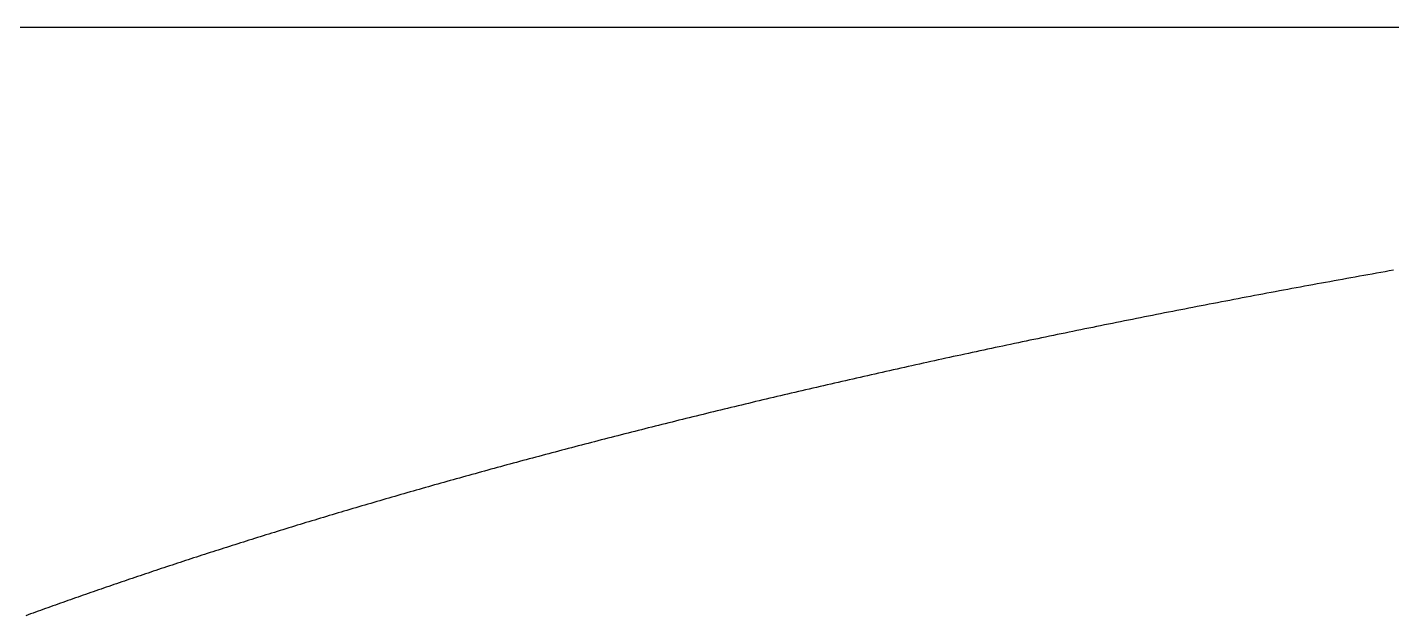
# Model space of a CAD drawing. Extents: x -14 to 315, y -179 to 16.
# Drawn here: x 217.78 to 236.78, y -121.7 to -113.5 of the extents above; entities that cross this region are included whole.
import ezdxf

# ---------------------------------------------------------------- set-up
doc = ezdxf.new("R2010")
doc.units = 0
doc.layers.add('BLACK', color=7, linetype='CONTINUOUS')

msp = doc.modelspace()

# ---------------------------------------------------------------- linework, layer by layer
at = {"layer": 'BLACK', "linetype": 'CONTINUOUS'}
for p, q in [((213.75, -113.5), (287.25, -113.5)), ((236.090295, -117.012465), (236.03142, -117.02317)), ((236.14928, -117.001759), (236.090295, -117.012465)), ((236.208278, -116.991071), (236.14928, -117.001759)), ((236.267387, -116.980384), (236.208278, -116.991071)), ((236.326509, -116.969715), (236.267387, -116.980384)), ((236.385741, -116.959046), (236.326509, -116.969715)), ((236.444986, -116.948396), (236.385741, -116.959046)), ((236.504341, -116.937745), (236.444986, -116.948396)), ((236.563709, -116.927113), (236.504341, -116.937745)), ((236.623188, -116.916482), (236.563709, -116.927113)), ((236.682678, -116.905869), (236.623188, -116.916482)), ((236.742279, -116.895256), (236.682678, -116.905869)), ((236.801892, -116.884661), (236.742279, -116.895256)), ((235.097506, -117.195749), (235.039644, -117.206613)), ((235.155382, -117.184901), (235.097506, -117.195749)), ((235.21337, -117.174053), (235.155382, -117.184901)), ((235.271372, -117.163223), (235.21337, -117.174053)), ((235.329484, -117.152393), (235.271372, -117.163223)), ((235.387612, -117.14158), (235.329484, -117.152393)), ((235.44585, -117.130767), (235.387612, -117.14158)), ((235.504102, -117.119972), (235.44585, -117.130767)), ((235.562465, -117.109177), (235.504102, -117.119972)), ((235.620843, -117.098399), (235.562465, -117.109177)), ((235.679331, -117.087622), (235.620843, -117.098399)), ((235.737833, -117.076862), (235.679331, -117.087622)), ((235.796445, -117.066102), (235.737833, -117.076862)), ((235.855072, -117.05536), (235.796445, -117.066102)), ((235.913809, -117.044618), (235.855072, -117.05536)), ((235.972559, -117.033894), (235.913809, -117.044618)), ((236.03142, -117.02317), (235.972559, -117.033894)), ((234.06609, -117.392522), (234.009368, -117.403537)), ((234.122828, -117.381525), (234.06609, -117.392522)), ((234.179678, -117.370526), (234.122828, -117.381525)), ((234.236543, -117.359545), (234.179678, -117.370526)), ((234.29352, -117.348563), (234.236543, -117.359545)), ((234.350512, -117.337598), (234.29352, -117.348563)), ((234.407616, -117.326632), (234.350512, -117.337598)), ((234.464735, -117.315684), (234.407616, -117.326632)), ((234.521965, -117.304735), (234.464735, -117.315684)), ((234.579212, -117.293803), (234.521965, -117.304735)), ((234.636568, -117.28287), (234.579212, -117.293803)), ((234.693941, -117.271955), (234.636568, -117.28287)), ((234.751424, -117.261039), (234.693941, -117.271955)), ((234.808923, -117.250141), (234.751424, -117.261039)), ((234.866533, -117.239242), (234.808923, -117.250141)), ((234.924158, -117.22836), (234.866533, -117.239242)), ((234.981893, -117.217478), (234.924158, -117.22836)), ((235.039644, -117.206613), (234.981893, -117.217478)), ((233.11088, -117.580769), (233.055292, -117.591907)), ((233.166578, -117.56963), (233.11088, -117.580769)), ((233.222294, -117.558507), (233.166578, -117.56963)), ((233.278121, -117.547382), (233.222294, -117.558507)), ((233.333965, -117.536275), (233.278121, -117.547382)), ((233.38992, -117.525166), (233.333965, -117.536275)), ((233.445893, -117.514074), (233.38992, -117.525166)), ((233.501976, -117.50298), (233.445893, -117.514074)), ((233.558076, -117.491903), (233.501976, -117.50298)), ((233.614287, -117.480825), (233.558076, -117.491903)), ((233.670516, -117.469764), (233.614287, -117.480825)), ((233.726855, -117.458702), (233.670516, -117.469764)), ((233.783211, -117.447657), (233.726855, -117.458702)), ((233.839678, -117.43661), (233.783211, -117.447657)), ((233.896162, -117.425581), (233.839678, -117.43661)), ((233.952756, -117.41455), (233.896162, -117.425581)), ((234.009368, -117.403537), (233.952756, -117.41455)), ((232.174277, -117.771195), (232.11974, -117.782467)), ((232.228834, -117.75994), (232.174277, -117.771195)), ((232.2835, -117.748683), (232.228834, -117.75994)), ((232.338186, -117.737442), (232.2835, -117.748683)), ((232.392982, -117.726199), (232.338186, -117.737442)), ((232.447797, -117.714972), (232.392982, -117.726199)), ((232.502722, -117.703743), (232.447797, -117.714972)), ((232.557667, -117.692531), (232.502722, -117.703743)), ((232.612721, -117.681317), (232.557667, -117.692531)), ((232.667794, -117.67012), (232.612721, -117.681317)), ((232.722977, -117.65892), (232.667794, -117.67012)), ((232.778179, -117.647737), (232.722977, -117.65892)), ((232.833491, -117.636553), (232.778179, -117.647737)), ((232.888822, -117.625385), (232.833491, -117.636553)), ((232.944263, -117.614215), (232.888822, -117.625385)), ((232.999722, -117.603062), (232.944263, -117.614215)), ((233.055292, -117.591907), (232.999722, -117.603062)), ((231.256317, -117.963683), (231.202927, -117.975062)), ((231.309817, -117.952302), (231.256317, -117.963683)), ((231.363337, -117.940936), (231.309817, -117.952302)), ((231.416966, -117.929568), (231.363337, -117.940936)), ((231.470616, -117.918215), (231.416966, -117.929568)), ((231.524375, -117.906861), (231.470616, -117.918215)), ((231.578155, -117.895522), (231.524375, -117.906861)), ((231.632044, -117.884181), (231.578155, -117.895522)), ((231.685953, -117.872856), (231.632044, -117.884181)), ((231.739972, -117.861528), (231.685953, -117.872856)), ((231.794011, -117.850217), (231.739972, -117.861528)), ((231.84816, -117.838903), (231.794011, -117.850217)), ((231.902328, -117.827606), (231.84816, -117.838903)), ((231.956606, -117.816306), (231.902328, -117.827606)), ((232.010905, -117.805022), (231.956606, -117.816306)), ((232.065312, -117.793737), (232.010905, -117.805022)), ((232.11974, -117.782467), (232.065312, -117.793737)), ((230.409527, -118.146601), (230.357178, -118.158083)), ((230.461985, -118.135116), (230.409527, -118.146601)), ((230.514465, -118.123647), (230.461985, -118.135116)), ((230.567053, -118.112175), (230.514465, -118.123647)), ((230.619663, -118.100718), (230.567053, -118.112175)), ((230.672381, -118.089258), (230.619663, -118.100718)), ((230.725121, -118.077814), (230.672381, -118.089258)), ((230.77797, -118.066367), (230.725121, -118.077814)), ((230.83084, -118.054936), (230.77797, -118.066367)), ((230.883819, -118.043502), (230.83084, -118.054936)), ((230.936819, -118.032084), (230.883819, -118.043502)), ((230.989928, -118.020663), (230.936819, -118.032084)), ((231.043059, -118.009257), (230.989928, -118.020663)), ((231.096298, -117.997849), (231.043059, -118.009257)), ((231.149558, -117.986457), (231.096298, -117.997849)), ((231.202927, -117.975062), (231.149558, -117.986457)), ((229.528106, -118.342693), (229.476822, -118.354286)), ((229.579413, -118.331115), (229.528106, -118.342693)), ((229.630827, -118.319533), (229.579413, -118.331115)), ((229.682265, -118.307967), (229.630827, -118.319533)), ((229.733809, -118.296397), (229.682265, -118.307967)), ((229.785377, -118.284842), (229.733809, -118.296397)), ((229.837052, -118.273284), (229.785377, -118.284842)), ((229.88875, -118.261742), (229.837052, -118.273284)), ((229.940556, -118.250195), (229.88875, -118.261742)), ((229.992384, -118.238665), (229.940556, -118.250195)), ((230.04432, -118.227131), (229.992384, -118.238665)), ((230.096279, -118.215612), (230.04432, -118.227131)), ((230.148345, -118.20409), (230.096279, -118.215612)), ((230.200434, -118.192584), (230.148345, -118.20409)), ((230.252631, -118.181074), (230.200434, -118.192584)), ((230.304851, -118.16958), (230.252631, -118.181074)), ((230.357178, -118.158083), (230.304851, -118.16958)), ((228.715729, -118.528789), (228.665488, -118.540472)), ((228.765992, -118.517121), (228.715729, -118.528789)), ((228.816363, -118.505449), (228.765992, -118.517121)), ((228.866757, -118.493792), (228.816363, -118.505449)), ((228.917258, -118.482131), (228.866757, -118.493792)), ((228.967782, -118.470485), (228.917258, -118.482131)), ((229.018414, -118.458835), (228.967782, -118.470485)), ((229.069069, -118.4472), (229.018414, -118.458835)), ((229.119831, -118.435561), (229.069069, -118.4472)), ((229.170616, -118.423938), (229.119831, -118.435561)), ((229.221508, -118.41231), (229.170616, -118.423938)), ((229.272424, -118.400698), (229.221508, -118.41231)), ((229.323447, -118.389081), (229.272424, -118.400698)), ((229.374493, -118.37748), (229.323447, -118.389081)), ((229.425646, -118.365875), (229.374493, -118.37748)), ((229.476822, -118.354286), (229.425646, -118.365875)), ((227.920037, -118.716274), (227.87084, -118.728041)), ((227.969259, -118.704522), (227.920037, -118.716274)), ((228.018587, -118.692766), (227.969259, -118.704522)), ((228.067939, -118.681024), (228.018587, -118.692766)), ((228.117397, -118.669278), (228.067939, -118.681024)), ((228.166879, -118.657547), (228.117397, -118.669278)), ((228.216467, -118.645811), (228.166879, -118.657547)), ((228.26608, -118.63409), (228.216467, -118.645811)), ((228.315798, -118.622364), (228.26608, -118.63409)), ((228.365541, -118.610654), (228.315798, -118.622364)), ((228.41539, -118.598939), (228.365541, -118.610654)), ((228.465263, -118.587239), (228.41539, -118.598939)), ((228.515242, -118.575534), (228.465263, -118.587239)), ((228.565245, -118.563845), (228.515242, -118.575534)), ((228.615355, -118.552151), (228.565245, -118.563845)), ((228.665488, -118.540472), (228.615355, -118.552151)), ((227.141003, -118.905051), (227.092845, -118.916896)), ((227.189185, -118.893222), (227.141003, -118.905051)), ((227.237472, -118.881387), (227.189185, -118.893222)), ((227.285785, -118.869566), (227.237472, -118.881387)), ((227.334202, -118.857741), (227.285785, -118.869566)), ((227.382644, -118.84593), (227.334202, -118.857741)), ((227.431191, -118.834114), (227.382644, -118.84593)), ((227.479763, -118.822313), (227.431191, -118.834114)), ((227.52844, -118.810507), (227.479763, -118.822313)), ((227.577142, -118.798716), (227.52844, -118.810507)), ((227.625949, -118.786919), (227.577142, -118.798716)), ((227.674781, -118.775138), (227.625949, -118.786919)), ((227.723718, -118.763351), (227.674781, -118.775138)), ((227.77268, -118.751579), (227.723718, -118.763351)), ((227.821748, -118.739803), (227.77268, -118.751579)), ((227.87084, -118.728041), (227.821748, -118.739803)), ((226.378576, -119.095028), (226.331455, -119.106944)), ((226.425723, -119.083126), (226.378576, -119.095028)), ((226.472973, -119.071219), (226.425723, -119.083126)), ((226.520249, -119.059325), (226.472973, -119.071219)), ((226.567629, -119.047427), (226.520249, -119.059325)), ((226.615035, -119.035542), (226.567629, -119.047427)), ((226.662544, -119.023652), (226.615035, -119.035542)), ((226.710078, -119.011776), (226.662544, -119.023652)), ((226.757717, -118.999896), (226.710078, -119.011776)), ((226.805381, -118.988029), (226.757717, -118.999896)), ((226.85315, -118.976157), (226.805381, -118.988029)), ((226.900943, -118.964299), (226.85315, -118.976157)), ((226.948841, -118.952437), (226.900943, -118.964299)), ((226.996765, -118.940588), (226.948841, -118.952437)), ((227.044792, -118.928735), (226.996765, -118.940588)), ((227.092845, -118.916896), (227.044792, -118.928735)), ((225.63269, -119.286115), (225.586601, -119.298098)), ((225.678806, -119.274146), (225.63269, -119.286115)), ((225.725024, -119.262172), (225.678806, -119.274146)), ((225.771269, -119.250211), (225.725024, -119.262172)), ((225.817615, -119.238244), (225.771269, -119.250211)), ((225.863988, -119.226292), (225.817615, -119.238244)), ((225.910464, -119.214333), (225.863988, -119.226292)), ((225.956966, -119.202389), (225.910464, -119.214333)), ((226.00357, -119.190439), (225.956966, -119.202389)), ((226.050201, -119.178502), (226.00357, -119.190439)), ((226.096935, -119.166561), (226.050201, -119.178502)), ((226.143694, -119.154633), (226.096935, -119.166561)), ((226.190557, -119.142699), (226.143694, -119.154633)), ((226.237446, -119.13078), (226.190557, -119.142699)), ((226.284437, -119.118855), (226.237446, -119.13078)), ((226.331455, -119.106944), (226.284437, -119.118855)), ((224.903261, -119.478226), (224.858198, -119.49027)), ((224.948352, -119.466196), (224.903261, -119.478226)), ((224.993543, -119.454159), (224.948352, -119.466196)), ((225.038762, -119.442136), (224.993543, -119.454159)), ((225.084081, -119.430107), (225.038762, -119.442136)), ((225.129427, -119.418092), (225.084081, -119.430107)), ((225.174875, -119.40607), (225.129427, -119.418092)), ((225.220349, -119.394062), (225.174875, -119.40607)), ((225.265925, -119.382048), (225.220349, -119.394062)), ((225.311527, -119.370048), (225.265925, -119.382048)), ((225.357231, -119.358041), (225.311527, -119.370048)), ((225.402962, -119.346049), (225.357231, -119.358041)), ((225.448794, -119.33405), (225.402962, -119.346049)), ((225.494653, -119.322066), (225.448794, -119.33405)), ((225.540614, -119.310075), (225.494653, -119.322066)), ((225.586601, -119.298098), (225.540614, -119.310075)), ((224.19019, -119.671277), (224.146146, -119.683377)), ((224.234262, -119.65919), (224.19019, -119.671277)), ((224.278433, -119.647097), (224.234262, -119.65919)), ((224.322632, -119.635017), (224.278433, -119.647097)), ((224.36693, -119.62293), (224.322632, -119.635017)), ((224.411256, -119.610857), (224.36693, -119.62293)), ((224.455682, -119.598778), (224.411256, -119.610857)), ((224.500135, -119.586712), (224.455682, -119.598778)), ((224.544688, -119.574639), (224.500135, -119.586712)), ((224.589268, -119.56258), (224.544688, -119.574639)), ((224.633948, -119.550514), (224.589268, -119.56258)), ((224.678656, -119.538462), (224.633948, -119.550514)), ((224.723464, -119.526404), (224.678656, -119.538462)), ((224.768299, -119.514359), (224.723464, -119.526404)), ((224.813235, -119.502308), (224.768299, -119.514359)), ((224.858198, -119.49027), (224.813235, -119.502308)), ((223.493364, -119.865186), (223.450331, -119.877337)), ((223.536424, -119.853048), (223.493364, -119.865186)), ((223.579583, -119.840903), (223.536424, -119.853048)), ((223.622769, -119.828772), (223.579583, -119.840903)), ((223.666054, -119.816633), (223.622769, -119.828772)), ((223.709367, -119.804507), (223.666054, -119.816633)), ((223.752778, -119.792375), (223.709367, -119.804507)), ((223.796216, -119.780255), (223.752778, -119.792375)), ((223.839754, -119.768129), (223.796216, -119.780255)), ((223.883319, -119.756016), (223.839754, -119.768129)), ((223.926983, -119.743896), (223.883319, -119.756016)), ((223.970675, -119.73179), (223.926983, -119.743896)), ((224.014465, -119.719677), (223.970675, -119.73179)), ((224.058283, -119.707577), (224.014465, -119.719677)), ((224.102201, -119.69547), (224.058283, -119.707577)), ((224.146146, -119.683377), (224.102201, -119.69547)), ((222.854714, -120.047692), (222.812657, -120.059877)), ((222.896868, -120.0355), (222.854714, -120.047692)), ((222.93905, -120.023321), (222.896868, -120.0355)), ((222.98133, -120.011135), (222.93905, -120.023321)), ((223.023637, -119.998962), (222.98133, -120.011135)), ((223.066041, -119.986781), (223.023637, -119.998962)), ((223.108474, -119.974614), (223.066041, -119.986781)), ((223.151004, -119.962439), (223.108474, -119.974614)), ((223.193561, -119.950277), (223.151004, -119.962439)), ((223.236217, -119.938108), (223.193561, -119.950277)), ((223.2789, -119.925952), (223.236217, -119.938108)), ((223.321681, -119.913789), (223.2789, -119.925952)), ((223.36449, -119.901639), (223.321681, -119.913789)), ((223.407397, -119.889482), (223.36449, -119.901639)), ((223.450331, -119.877337), (223.407397, -119.889482)), ((222.188995, -120.243046), (222.147932, -120.255273)), ((222.230154, -120.230812), (222.188995, -120.243046)), ((222.271341, -120.218591), (222.230154, -120.230812)), ((222.312623, -120.206362), (222.271341, -120.218591)), ((222.353934, -120.194145), (222.312623, -120.206362)), ((222.39534, -120.181921), (222.353934, -120.194145)), ((222.436775, -120.16971), (222.39534, -120.181921)), ((222.478306, -120.157491), (222.436775, -120.16971)), ((222.519865, -120.145285), (222.478306, -120.157491)), ((222.56152, -120.133072), (222.519865, -120.145285)), ((222.603203, -120.120871), (222.56152, -120.133072)), ((222.644983, -120.108663), (222.603203, -120.120871)), ((222.686791, -120.096467), (222.644983, -120.108663)), ((222.728695, -120.084264), (222.686791, -120.096467)), ((222.770628, -120.072074), (222.728695, -120.084264)), ((222.812657, -120.059877), (222.770628, -120.072074)), ((221.579294, -120.426765), (221.539121, -120.439037)), ((221.619494, -120.414505), (221.579294, -120.426765)), ((221.659789, -120.402238), (221.619494, -120.414505)), ((221.700113, -120.389983), (221.659789, -120.402238)), ((221.740531, -120.37772), (221.700113, -120.389983)), ((221.780977, -120.36547), (221.740531, -120.37772)), ((221.821518, -120.353212), (221.780977, -120.36547)), ((221.862087, -120.340966), (221.821518, -120.353212)), ((221.902751, -120.328713), (221.862087, -120.340966)), ((221.943444, -120.316472), (221.902751, -120.328713)), ((221.984232, -120.304223), (221.943444, -120.316472)), ((222.025047, -120.291987), (221.984232, -120.304223)), ((222.065958, -120.279743), (222.025047, -120.291987)), ((222.106898, -120.267512), (222.065958, -120.279743)), ((222.147932, -120.255273), (222.106898, -120.267512)), ((220.944132, -120.623288), (220.904936, -120.635593)), ((220.983357, -120.610995), (220.944132, -120.623288)), ((221.022674, -120.598694), (220.983357, -120.610995)), ((221.06202, -120.586405), (221.022674, -120.598694)), ((221.101459, -120.574108), (221.06202, -120.586405)), ((221.140927, -120.561822), (221.101459, -120.574108)), ((221.180488, -120.549529), (221.140927, -120.561822)), ((221.220078, -120.537248), (221.180488, -120.549529)), ((221.259761, -120.52496), (221.220078, -120.537248)), ((221.299472, -120.512683), (221.259761, -120.52496)), ((221.339277, -120.500398), (221.299472, -120.512683)), ((221.379111, -120.488125), (221.339277, -120.500398)), ((221.419038, -120.475845), (221.379111, -120.488125)), ((221.458994, -120.463577), (221.419038, -120.475845)), ((221.499043, -120.451301), (221.458994, -120.463577)), ((221.539121, -120.439037), (221.499043, -120.451301)), ((220.362764, -120.807991), (220.324504, -120.820313)), ((220.401114, -120.79566), (220.362764, -120.807991)), ((220.439494, -120.783341), (220.401114, -120.79566)), ((220.477964, -120.771014), (220.439494, -120.783341)), ((220.516464, -120.758698), (220.477964, -120.771014)), ((220.555055, -120.746374), (220.516464, -120.758698)), ((220.593675, -120.734062), (220.555055, -120.746374)), ((220.632387, -120.721742), (220.593675, -120.734062)), ((220.671128, -120.709434), (220.632387, -120.721742)), ((220.70996, -120.697117), (220.671128, -120.709434)), ((220.748822, -120.684813), (220.70996, -120.697117)), ((220.787775, -120.6725), (220.748822, -120.684813)), ((220.826758, -120.660199), (220.787775, -120.6725)), ((220.865832, -120.64789), (220.826758, -120.660199)), ((220.904936, -120.635593), (220.865832, -120.64789)), ((219.757544, -121.005427), (219.720239, -121.017775)), ((219.794938, -120.99307), (219.757544, -121.005427)), ((219.832362, -120.980725), (219.794938, -120.99307)), ((219.869875, -120.968372), (219.832362, -120.980725)), ((219.907417, -120.95603), (219.869875, -120.968372)), ((219.94505, -120.94368), (219.907417, -120.95603)), ((219.982711, -120.931341), (219.94505, -120.94368)), ((220.020463, -120.918994), (219.982711, -120.931341)), ((220.058243, -120.906658), (220.020463, -120.918994)), ((220.096114, -120.894314), (220.058243, -120.906658)), ((220.134014, -120.881981), (220.096114, -120.894314)), ((220.172005, -120.86964), (220.134014, -120.881981)), ((220.210025, -120.857311), (220.172005, -120.86964)), ((220.248135, -120.844973), (220.210025, -120.857311)), ((220.286274, -120.832648), (220.248135, -120.844973)), ((220.324504, -120.820313), (220.286274, -120.832648)), ((219.203969, -121.190861), (219.167519, -121.203239)), ((219.240448, -121.178494), (219.203969, -121.190861)), ((219.277015, -121.166118), (219.240448, -121.178494)), ((219.313611, -121.153754), (219.277015, -121.166118)), ((219.350296, -121.141381), (219.313611, -121.153754)), ((219.38701, -121.129019), (219.350296, -121.141381)), ((219.423812, -121.116649), (219.38701, -121.129019)), ((219.460644, -121.10429), (219.423812, -121.116649)), ((219.497564, -121.091922), (219.460644, -121.10429)), ((219.534514, -121.079566), (219.497564, -121.091922)), ((219.571553, -121.067201), (219.534514, -121.079566)), ((219.608621, -121.054847), (219.571553, -121.067201)), ((219.645778, -121.042485), (219.608621, -121.054847)), ((219.682964, -121.030134), (219.645778, -121.042485)), ((219.720239, -121.017775), (219.682964, -121.030134)), ((218.663567, -121.376585), (218.628021, -121.38897)), ((218.699199, -121.364191), (218.663567, -121.376585)), ((218.734861, -121.351808), (218.699199, -121.364191)), ((218.77061, -121.339416), (218.734861, -121.351808)), ((218.806388, -121.327035), (218.77061, -121.339416)), ((218.842253, -121.314646), (218.806388, -121.327035)), ((218.878147, -121.302267), (218.842253, -121.314646)), ((218.914129, -121.289879), (218.878147, -121.302267)), ((218.95014, -121.277503), (218.914129, -121.289879)), ((218.986238, -121.265118), (218.95014, -121.277503)), ((219.022366, -121.252744), (218.986238, -121.265118)), ((219.058581, -121.240361), (219.022366, -121.252744)), ((219.094825, -121.227989), (219.058581, -121.240361)), ((219.131158, -121.215608), (219.094825, -121.227989)), ((219.167519, -121.203239), (219.131158, -121.215608)), ((218.101529, -121.574939), (218.066904, -121.587338)), ((218.136239, -121.56253), (218.101529, -121.574939)), ((218.170979, -121.550132), (218.136239, -121.56253)), ((218.205803, -121.537725), (218.170979, -121.550132)), ((218.240657, -121.525329), (218.205803, -121.537725)), ((218.275597, -121.512923), (218.240657, -121.525329)), ((218.310566, -121.500529), (218.275597, -121.512923)), ((218.345621, -121.488125), (218.310566, -121.500529)), ((218.380705, -121.475733), (218.345621, -121.488125)), ((218.415874, -121.463331), (218.380705, -121.475733)), ((218.451073, -121.45094), (218.415874, -121.463331)), ((218.486359, -121.43854), (218.451073, -121.45094)), ((218.521673, -121.426151), (218.486359, -121.43854)), ((218.557074, -121.413753), (218.521673, -121.426151)), ((218.592504, -121.401366), (218.557074, -121.413753)), ((218.628021, -121.38897), (218.592504, -121.401366)), ((217.791847, -121.686601), (217.757707, -121.699018)), ((217.826016, -121.674196), (217.791847, -121.686601)), ((217.860269, -121.661781), (217.826016, -121.674196)), ((217.894552, -121.649377), (217.860269, -121.661781)), ((217.928919, -121.636964), (217.894552, -121.649377)), ((217.963316, -121.624561), (217.928919, -121.636964)), ((217.997798, -121.61215), (217.963316, -121.624561)), ((218.032308, -121.599748), (217.997798, -121.61215)), ((218.066904, -121.587338), (218.032308, -121.599748))]:
    msp.add_line(p, q, dxfattribs=at)

doc.saveas('drawing.dxf')
